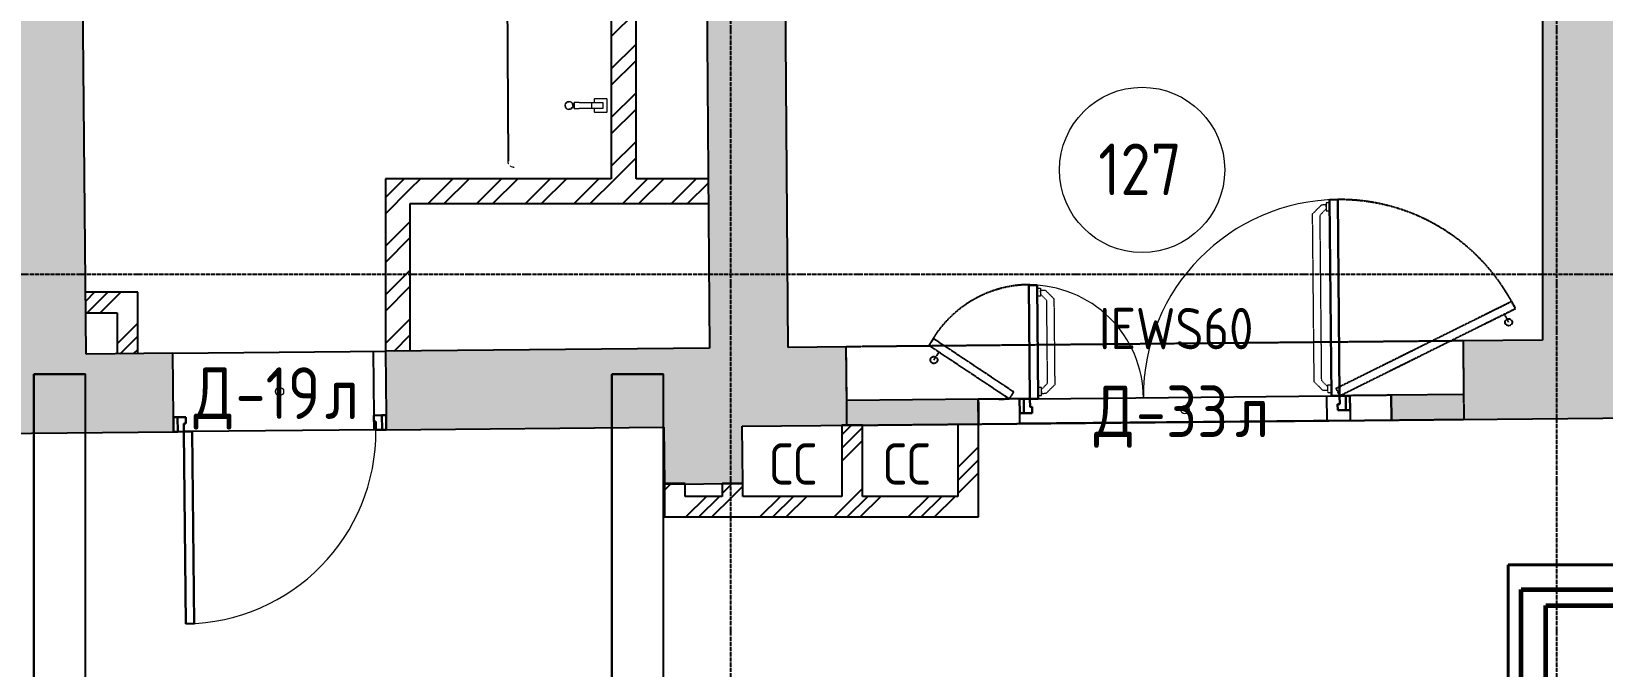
# Model space of a CAD drawing. Header units: millimetres. Extents: x -129048 to 476301, y -5853 to 215316.
# Drawn here: x 39022 to 46632, y 11356 to 14431 of the extents above; entities that cross this region are included whole.
import ezdxf
from ezdxf import colors
from ezdxf.entities.mleader import LeaderData, LeaderLine
from ezdxf.math import Vec2, Vec3

# ---------------------------------------------------------------- set-up
doc = ezdxf.new("R2010")
doc.units = ezdxf.units.MM
for name, pattern in [('ADSK_Линия сетки', [25, 20, -2.5, 0, -2.5]), ('ADSK_Сверху', [4.5, 3, -1.5]), ('ADSK_Снесено', [4.5, 3, -1.5]), ('ADSK_Штриховая_ш2 п1', [3, 2, -1])]:
    doc.linetypes.add(name, pattern=pattern)
for name, color, linetype, lineweight in [('GAZLAITER', 1, 'Continuous', 40), ('Аннотация', 7, 'Continuous', 9), ('Двери', 251, 'Continuous', 18), ('Дренаж', 36, 'Continuous', 40), ('Каркас', 7, 'Continuous', 18), ('Марки дверей', 7, 'Continuous', 20), ('Марки помещений', 7, 'Continuous', 20), ('Сантехника', 251, 'Continuous', 18)]:
    doc.layers.add(name, color=color, linetype=linetype, lineweight=lineweight)
doc.layers.add('Линии', color=7, linetype='Continuous', lineweight=9, true_color=0x00a600)
doc.layers.add('Стены внутренние', color=5, linetype='Continuous', lineweight=18, true_color=0x0000ff)
doc.styles.add('GOST Common_1', font='GOST Common_0.ttf', dxfattribs={"width": 0.9, "height": 200})
doc.styles.add('GOST Common_2', font='GOST Common_0.ttf', dxfattribs={"width": 0.9, "height": 250})
doc.styles.add('PIK', font='isocpeur.ttf', dxfattribs={"width": 0.9, "height": 250})
pattern_1 = [(45, (0, 0), (-179.6051, 179.6051), []), (45, (63.5, 0), (0, 359.2102), []), (45, (-63.5, 0), (0, 359.2102), [])]
pattern_2 = [(45, (0, 0), (-117.8655, 117.8655), []), (45, (78.58, 0), (-117.8655, 117.8655), [])]

# ---------------------------------------------------------------- blocks, each defined once
blk = doc.blocks.new('Раковина с 2-3 кранами для санузла - 500x1800 3 taps-2317887-01 План 1-го этажа маркировочный')
at = {"layer": 'Сантехника'}
for p, q in [((-764.1, 503.1), (-763.2, 503.9)), ((1018.1, 499.1), (1018.9, 498.2)), ((-490, 189.1), (-460, 189.1)), ((-490, 189.1), (-490, 166.1)), ((-460, 189.1), (-490, 189.1)), ((-490, 106.5), (-490, 166.1)), ((-460, 166.1), (-460, 189.1)), ((-460, 166.1), (-460, 106.5)), ((110, 196.6), (140, 196.6)), ((110, 196.6), (110, 173.6)), ((140, 196.6), (110, 196.6)), ((110, 114), (110, 173.6)), ((140, 173.6), (140, 196.6)), ((140, 173.6), (140, 114)), ((710, 204.1), (740, 204.1)), ((710, 204.1), (710, 181.1)), ((740, 204.1), (710, 204.1)), ((710, 121.5), (710, 181.1)), ((740, 181.1), (740, 204.1)), ((740, 181.1), (740, 121.5)), ((-506.8, 91.2), (-506.8, 31.6)), ((-490, 93.1), (-504.9, 93.1)), ((-490, 71.5), (-490, 106.5)), ((-460, 106.5), (-490, 106.5)), ((-460, 106.5), (-460, 71.5)), ((-445.4, 93.1), (-460, 93.1)), ((-443.5, 31.6), (-443.5, 91.2)), ((93.2, 98.7), (93.2, 39.1)), ((110, 100.6), (95.1, 100.6)), ((110, 79), (110, 114)), ((140, 114), (110, 114)), ((110, 59), (110, 79)), ((140, 114), (140, 79)), ((154.6, 100.6), (140, 100.6)), ((140, 79), (140, 59)), ((156.5, 39.1), (156.5, 98.7)), ((693.2, 106.2), (693.2, 46.6)), ((710, 108.1), (695.1, 108.1)), ((710, 86.5), (710, 121.5)), ((740, 121.5), (710, 121.5)), ((710, 66.5), (710, 86.5)), ((740, 121.5), (740, 86.5)), ((754.6, 108.1), (740, 108.1)), ((740, 86.5), (740, 66.5)), ((756.5, 46.6), (756.5, 106.2)), ((-505.3, 30.1), (-445, 30.1)), ((-490, 51.5), (-490, 71.5)), ((-460, 51.5), (-490, 51.5)), ((-460, 71.5), (-460, 51.5)), ((94.7, 37.6), (155, 37.6)), ((140, 59), (110, 59)), ((694.7, 45.1), (755, 45.1)), ((740, 66.5), (710, 66.5))]:
    blk.add_line(p, q, dxfattribs=at)
at = {"layer": 'Сантехника', "flags": 128}
for points in [[(-775, 480), (-775, 481.2), (-774.9, 482.4), (-774.8, 483.6), (-774.6, 484.8), (-774.4, 486), (-774.1, 487.1)], [(-773.5, 489.4), (-773.1, 490.6), (-772.6, 491.7), (-772.1, 492.8), (-771.6, 493.9)], [(-770.4, 495.9), (-769.8, 496.9), (-769.1, 497.9), (-768.3, 498.9), (-767.6, 499.8)], [(-758.1, 507), (-757, 507.5), (-755.9, 508), (-754.7, 508.4)], [(-752.4, 509.1), (-751.3, 509.3), (-750.1, 509.6), (-748.9, 509.7), (-747.7, 509.9), (-746.5, 510), (-745.3, 510), (-745, 510)], [(995, 510), (996.2, 510), (997.4, 509.9), (998.6, 509.8), (999.8, 509.6), (1001, 509.4), (1002.1, 509.1)], [(1004.4, 508.5), (1005.6, 508.1), (1006.7, 507.6), (1007.8, 507.1), (1008.9, 506.6)], [(1010.9, 505.4), (1011.9, 504.8), (1012.9, 504.1), (1013.9, 503.3), (1014.8, 502.6)], [(1022, 493.1), (1022.5, 492), (1023, 490.9), (1023.4, 489.7)], [(1024.1, 487.4), (1024.3, 486.3), (1024.6, 485.1), (1024.7, 483.9), (1024.9, 482.7), (1025, 481.5), (1025, 480.3), (1025, 480)]]:
    blk.add_lwpolyline(points, dxfattribs=at)
at = {"layer": 'Сантехника'}
for centre, radius, start, end in [((-475, 215), 20, 0, 180), ((-475, 215), 18.2, 95.84531, 146.66266), ((-475, 215), 18.2, 85.13096, 94.18327), ((-475, 215), 18.2, 52.75928, 62.71908), ((-475, 215), 18.2, 45, 49.4056), ((125, 222.5), 20, 0, 180), ((125, 222.5), 18.2, 95.84531, 146.66266), ((125, 222.5), 18.2, 85.13096, 94.18327), ((125, 222.5), 18.2, 52.75928, 62.71908), ((125, 222.5), 16.3, 36.87489, 45), ((125, 222.5), 16.3, 36.87489, 45), ((125, 222.5), 18.2, 45, 49.4056), ((125, 222.5), 18.2, 28.98332, 39.73377), ((725, 230), 20, 0, 180), ((725, 230), 20, 180, 360), ((725, 230), 18.2, 165.15778, 180), ((725, 230), 18.2, 180, 191.34075), ((725, 230), 16.3, 175.36727, 180), ((725, 230), 16.3, 175.36727, 180), ((725, 230), 16.3, 180, 198.62064), ((725, 230), 16.3, 180, 198.62064), ((725, 230), 18.2, 95.84531, 146.66266), ((725, 230), 18.2, 85.13096, 94.18327), ((725, 230), 18.2, 52.75928, 62.21388), ((725, 230), 16.3, 36.87489, 45), ((725, 230), 16.3, 36.87489, 45), ((725, 230), 18.2, 45, 49.4056), ((725, 230), 18.2, 28.98332, 39.73377), ((725, 230), 16.3, 0, 18.62064), ((725, 230), 16.3, 0, 18.62064), ((725, 230), 16.3, 355.36727, 360), ((725, 230), 16.3, 355.36727, 360), ((725, 230), 18.2, 345.15778, 360), ((725, 230), 18.2, 0, 11.34075), ((-475, 215), 20, 180, 360), ((-475, 215), 18.2, 165.15778, 180), ((-475, 215), 18.2, 180, 191.34075), ((-475, 215), 16.3, 175.36727, 180), ((-475, 215), 16.3, 175.36727, 180), ((-475, 215), 16.3, 180, 198.62064), ((-475, 215), 16.3, 180, 198.62064), ((-475, 215), 18.2, 208.98332, 219.73377), ((-475, 215), 16.3, 216.87489, 225), ((-475, 215), 16.3, 216.87489, 225), ((-475, 215), 18.2, 225, 229.4056), ((-475, 215), 18.2, 232.75928, 242.71908), ((-475, 215), 18.2, 265.13096, 274.18327), ((-475, 215), 18.2, 275.84531, 326.66266), ((-475, 215), 16.3, 36.87489, 45), ((-475, 215), 16.3, 36.87489, 45), ((-475, 215), 18.2, 28.98332, 39.73377), ((-475, 215), 16.3, 0, 18.62064), ((-475, 215), 16.3, 0, 18.62064), ((-475, 215), 16.3, 355.36727, 360), ((-475, 215), 16.3, 355.36727, 360), ((-475, 215), 18.2, 345.15778, 360), ((-475, 215), 18.2, 0, 11.34075), ((125, 222.5), 20, 180, 360), ((125, 222.5), 18.2, 165.15778, 180), ((125, 222.5), 18.2, 180, 191.34075), ((125, 222.5), 16.3, 175.36727, 180), ((125, 222.5), 16.3, 175.36727, 180), ((125, 222.5), 16.3, 180, 198.62064), ((125, 222.5), 16.3, 180, 198.62064), ((125, 222.5), 18.2, 208.98332, 219.73377), ((125, 222.5), 16.3, 216.87489, 225), ((125, 222.5), 16.3, 216.87489, 225), ((125, 222.5), 18.2, 225, 229.4056), ((125, 222.5), 18.2, 232.75928, 242.71908), ((125, 222.5), 18.2, 265.13096, 274.18327), ((125, 222.5), 18.2, 275.84531, 326.66266), ((125, 222.5), 16.3, 0, 18.62064), ((125, 222.5), 16.3, 0, 18.62064), ((125, 222.5), 16.3, 355.36727, 360), ((125, 222.5), 16.3, 355.36727, 360), ((125, 222.5), 18.2, 345.15778, 360), ((125, 222.5), 18.2, 0, 11.34075), ((725, 230), 18.2, 208.98332, 219.73377), ((725, 230), 16.3, 216.87489, 225), ((725, 230), 16.3, 216.87489, 225), ((725, 230), 18.2, 225, 229.4056), ((725, 230), 18.2, 232.75928, 242.71908), ((725, 230), 18.2, 265.13096, 274.18327), ((725, 230), 18.2, 275.84531, 326.66266), ((-504.9, 91.2), 1.87, 90, 180), ((-504.9, 91.2), 1.87, 120, 150), ((-504.9, 91.2), 1.87, 120, 150), ((-504.9, 91.2), 1.87, 120, 150), ((-445.4, 91.2), 1.87, 0, 90), ((-445.4, 91.2), 1.87, 30, 60), ((-445.4, 91.2), 1.87, 30, 60), ((-445.4, 91.2), 1.87, 30, 60), ((95.1, 98.7), 1.87, 90, 180), ((95.1, 98.7), 1.87, 120, 150), ((95.1, 98.7), 1.87, 120, 150), ((95.1, 98.7), 1.87, 120, 150), ((154.6, 98.7), 1.87, 0, 90), ((154.6, 98.7), 1.87, 30, 60), ((154.6, 98.7), 1.87, 30, 60), ((154.6, 98.7), 1.87, 30, 60), ((695.1, 106.2), 1.87, 90, 180), ((695.1, 106.2), 1.87, 120, 150), ((695.1, 106.2), 1.87, 120, 150), ((695.1, 106.2), 1.87, 120, 150), ((754.6, 106.2), 1.87, 0, 90), ((754.6, 106.2), 1.87, 30, 60), ((754.6, 106.2), 1.87, 30, 60), ((754.6, 106.2), 1.87, 30, 60), ((-505.3, 31.6), 1.49, 180, 270), ((-445, 31.6), 1.49, 270, 360), ((94.7, 39.1), 1.49, 180, 270), ((155, 39.1), 1.49, 270, 360), ((694.7, 46.6), 1.49, 180, 270), ((755, 46.6), 1.49, 270, 360)]:
    blk.add_arc(centre, radius, start, end, dxfattribs=at)
blk = doc.blocks.new('AC_Дверь_Однопольная - Д-19л 1030х2200h-V210-01 План 1-го этажа маркировочный')
at = {"layer": 'Двери', "lineweight": 30}
for p, q in [((465, 1120), (425, 1120)), ((425, 1120), (425, 190)), ((465, 190), (465, 1120)), ((-495, 190), (-515, 190)), ((-515, 190), (-515, 120)), ((-465, 190), (-495, 190)), ((-495, 190), (-495, 120)), ((-495, 120), (-495, 190)), ((-465, 150), (-465, 190)), ((425, 190), (465, 190)), ((495, 190), (465, 190)), ((465, 190), (465, 150)), ((495, 120), (495, 190)), ((515, 190), (495, 190)), ((495, 190), (495, 120)), ((515, 120), (515, 190)), ((-515, 120), (-495, 120)), ((-495, 120), (-455, 120)), ((-455, 150), (-465, 150)), ((-455, 120), (-455, 150)), ((465, 150), (455, 150)), ((455, 150), (455, 120)), ((455, 120), (495, 120)), ((495, 120), (515, 120))]:
    blk.add_line(p, q, dxfattribs=at)
at = {"layer": 'Двери'}
blk.add_arc((465, 190), 930, 90, 180, dxfattribs=at)
blk = doc.blocks.new('AC_Дверь_Двупольная - Д-33л 1500х2200h 2-2309635-01 План 1-го этажа маркировочный')
at = {"layer": 'Двери', "linetype": 'ADSK_Сверху', "lineweight": 9}
for p, q in [((710, 995), (694, 995)), ((694, 995), (694, 956.5)), ((670.3, 984.5), (627.5, 941.7)), ((627.5, 128.4), (627.5, 941.7)), ((694, 965.7), (663.9, 935.6)), ((663.9, 134.4), (663.9, 935.6)), ((694, 984.5), (670.3, 984.5)), ((694, 975.8), (694, 984.5)), ((694, 956.5), (710, 956.5)), ((-710, 595), (-694, 595)), ((-694, 556.5), (-710, 556.5)), ((-694, 595), (-694, 556.5)), ((-694, 575.8), (-694, 584.5)), ((-694, 584.5), (-670.3, 584.5)), ((-694, 565.7), (-663.9, 535.6)), ((-670.3, 584.5), (-627.5, 541.7)), ((-663.9, 134.4), (-663.9, 535.6)), ((-627.5, 128.4), (-627.5, 541.7)), ((-694, 113.5), (-710, 113.5)), ((-694, 104.3), (-663.9, 134.4)), ((-694, 75), (-694, 113.5)), ((-694, 94.3), (-694, 85.6)), ((-694, 85.6), (-670.3, 85.6)), ((-670.3, 85.6), (-627.5, 128.4)), ((670.3, 85.6), (627.5, 128.4)), ((694, 104.3), (663.9, 134.4)), ((694, 85.6), (670.3, 85.6)), ((694, 75), (694, 113.5)), ((694, 113.5), (710, 113.5)), ((-710, 75), (-694, 75)), ((710, 75), (694, 75))]:
    blk.add_line(p, q, dxfattribs=at)
at = {"layer": 'Двери', "lineweight": 30}
for p, q in [((750, 1010), (710, 1010)), ((710, 1010), (710, 60)), ((750, 60), (750, 1010)), ((-750, 610), (-710, 610)), ((-750, 60), (-750, 610)), ((-710, 610), (-710, 60)), ((-800, 60), (-780, 60)), ((-800, -10), (-800, 60)), ((-780, 60), (-750, 60)), ((-780, -10), (-780, 60)), ((-780, 60), (-780, -10)), ((-710, 60), (-750, 60)), ((-750, 60), (-750, 20)), ((-750, 20), (-740, 20)), ((-740, 20), (-740, -10)), ((710, 60), (750, 60)), ((750, 20), (740, 20)), ((740, 20), (740, -10)), ((780, 60), (750, 60)), ((750, 60), (750, 20)), ((780, -10), (780, 60)), ((800, 60), (780, 60)), ((780, 60), (780, -10)), ((800, -10), (800, 60)), ((-780, -10), (-800, -10)), ((-740, -10), (-780, -10)), ((740, -10), (780, -10)), ((780, -10), (800, -10))]:
    blk.add_line(p, q, dxfattribs=at)
at = {"layer": 'Двери'}
for centre, radius, start, end in [((750, 60), 950, 90, 180), ((-750, 60), 550, 360, 90)]:
    blk.add_arc(centre, radius, start, end, dxfattribs=at)
blk = doc.blocks.new('ADSK_Марка_Помещение_ОдноЗначение - Номер-247393-01 План 1-го этажа маркировочный')
at = {"layer": 'Марки помещений'}
blk.add_circle((0, 0), 4, dxfattribs=at)
blk = doc.blocks.new('ADSK_Марка_Дверь - Марка типа и комментарии-2020407-01 План 1-го этажа маркировочный')
at = {"layer": 'Марки дверей', "lineweight": 9}
blk.add_circle((0, 0), 0.2, dxfattribs=at)

msp = doc.modelspace()

# ---------------------------------------------------------------- hatches: boundary and pattern name
at = {"layer": 'Стены внутренние', "lineweight": 25, "true_color": 0x636466}
for points in [[(38780.55074, 12484.2784), (39290.5273, 12489.16752), (39214.53835, 20424.05859), (38704.51496, 20424.05859), (38780.51674, 12487.82891)], [(42306.56883, 12898.09966), (42686.55222, 12901.74254), (42630.33859, 20425.47813), (42250.3492, 20422.63904), (42295.70789, 14351.74901)], [(46339.85223, 12936.76658), (46719.85223, 12940.40963), (46719.85223, 20395.02004), (46543.2121, 20395.83561), (46543.2121, 20424.05859), (46339.85223, 20424.05859), (46339.85223, 13592.30044)], [(42087.67604, 12239.15619), (42467.65631, 12243.02876), (42464.83763, 12519.59951), (42084.85502, 12515.95663)]]:
    msp.add_hatch(color=251, dxfattribs=at).paths.add_polyline_path(points)
h = msp.add_hatch(dxfattribs=at)
h.set_pattern_fill('FP_2', color=251, style=0, pattern_type=2)
h.set_pattern_definition(pattern_2)
h.paths.add_polyline_path([(41950.3492, 13718.09966), (41950.345, 15602.96205), (41830.3492, 15602.96205), (41830.3492, 13718.09966)])
h = msp.add_hatch(dxfattribs=at)
h.set_pattern_fill('FP_2', color=251, style=0, pattern_type=2)
h.set_pattern_definition(pattern_2)
h.paths.add_polyline_path([(40736.56883, 12883.04813), (40856.56883, 12884.19856), (40856.56883, 13718.09966), (40736.56883, 13718.09966), (40736.56883, 12898.09966)])
h = msp.add_hatch(dxfattribs=at)
h.set_pattern_fill('FP_2', color=251, style=0, pattern_type=2)
h.set_pattern_definition(pattern_2)
h.paths.add_polyline_path([(41456.11737, 13598.09966), (42301.33878, 13598.09966), (42300.4422, 13718.09966), (40856.56883, 13718.09966), (40856.56883, 13598.09966), (41177.43389, 13598.09966)])
h = msp.add_hatch(dxfattribs=at)
h.set_pattern_fill('FP_3', color=251, style=0, pattern_type=2)
h.set_pattern_definition(pattern_1)
h.paths.add_polyline_path([(39436.88838, 13069.1501), (39436.88838, 13169.1501), (39284.01541, 13169.1501), (39284.97307, 13069.1501), (39286.88838, 13069.1501)])
h = msp.add_hatch(dxfattribs=at)
h.set_pattern_fill('FP_3', color=251, style=0, pattern_type=2)
h.set_pattern_definition(pattern_1)
h.paths.add_polyline_path([(39436.88838, 12870.58814), (39536.88838, 12871.54684), (39536.88838, 13169.1501), (39436.88838, 13169.1501), (39436.88838, 12871.54684)])
h = msp.add_hatch(color=251, dxfattribs=at)
h.paths.add_polyline_path([(45959.45281, 12553.10225), (46823.70699, 12561.38782), (46821.32779, 12809.558), (46819.96735, 12809.558), (46820.06411, 12941.37036), (45955.80993, 12933.08478), (45958.30243, 12673.09673)])
h.paths.add_polyline_path([(48926.81509, 12581.55023), (49367.53661, 12585.77541), (49367.00006, 12965.78773), (48925.57728, 12961.55583), (48926.80133, 12585.77541)])
h = msp.add_hatch(color=251, dxfattribs=at)
h.paths.add_polyline_path([(39290.5273, 12489.16752), (39710.25904, 12493.19147), (39706.61616, 12873.17401), (39286.88838, 12869.1501), (39289.0411, 12644.35961)])
h.paths.add_polyline_path([(40740.21171, 12503.06559), (42971.86011, 12524.46031), (42968.21723, 12904.44285), (40736.56883, 12883.04813), (40739.54066, 12573.06237)])
h = msp.add_hatch(color=251, dxfattribs=at)
h.paths.add_polyline_path([(42971.86011, 12524.46031), (43609.05823, 12530.56911), (43607.90784, 12650.56359), (42970.71064, 12644.35961)])
h.paths.add_polyline_path([(45608.96632, 12549.74215), (45959.45281, 12553.10225), (45958.30243, 12673.09673), (45607.81594, 12669.73663), (45608.93411, 12553.10225)])
h = msp.add_hatch(dxfattribs=at)
h.set_pattern_fill('FP_3', color=251, style=0, pattern_type=2)
h.set_pattern_definition(pattern_1)
h.paths.add_polyline_path([(42971.86011, 12180.45314), (43046.96228, 12180.45314), (43046.96228, 12524.70097), (42946.96228, 12524.22162), (42946.96228, 12180.45314), (42970.70973, 12180.45314)])
h = msp.add_hatch(dxfattribs=at)
h.set_pattern_fill('FP_3', color=251, style=0, pattern_type=2)
h.set_pattern_definition(pattern_1)
h.paths.add_polyline_path([(43608.48304, 12080.45314), (43608.48304, 12530.56359), (43508.48304, 12529.6049), (43508.48304, 12080.45314), (43595.8119, 12080.45314)])
h = msp.add_hatch(dxfattribs=at)
h.set_pattern_fill('FP_3', color=251, style=0, pattern_type=2)
h.set_pattern_definition(pattern_1)
h.paths.add_polyline_path([(42087.63649, 12080.45314), (42187.63649, 12080.45314), (42187.63649, 12240.17493), (42087.67604, 12239.15619), (42087.63649, 12180.45314)])
h = msp.add_hatch(dxfattribs=at)
h.set_pattern_fill('FP_3', color=251, style=0, pattern_type=2)
h.set_pattern_definition(pattern_1)
h.paths.add_polyline_path([(43508.48304, 12080.45314), (43508.48304, 12180.45314), (42187.63649, 12180.45314), (42187.63649, 12080.45314), (43406.90172, 12080.45314)])
h = msp.add_hatch(dxfattribs=at)
h.set_pattern_fill('FP_3', color=251, style=0, pattern_type=2)
h.set_pattern_definition(pattern_1)
h.paths.add_polyline_path([(42467.65622, 12180.45314), (42467.65622, 12243.02876), (42367.65622, 12242.00961), (42367.65622, 12180.45314), (42464.83763, 12180.45314)])

# ---------------------------------------------------------------- linework, layer by layer
at = {"linetype": 'ADSK_Линия сетки', "lineweight": 25}
for p, q in [((46409.91035, -4984.78696), (46409.91035, 44534.78674)), ((42409.91035, -4984.78696), (42409.91035, 21668.8012)), ((-11086.22475, 13256.78828), (57141.71826, 13256.78828))]:
    msp.add_line(p, q, dxfattribs=at)
at = {"color": 251, "lineweight": 25, "true_color": 0x636466}
msp.add_line((41320.91851, 15549.96232), (41330.3492, 13802.96205), dxfattribs=at)
at = {"layer": 'GAZLAITER', "lineweight": 60, "ltscale": 10}
for p, q in [((46236.88782, 5241.14831), (46236.88782, 11729.45666)), ((46236.88782, 11729.45666), (48418.66957, 11729.45666))]:
    msp.add_line(p, q, dxfattribs=at)
at = {"layer": 'GAZLAITER', "color": 5, "lineweight": 60, "ltscale": 10}
for p, q in [((46356.88649, 5241.14831), (46356.88649, 11652.57568)), ((46356.88649, 11652.57568), (48462.25925, 11652.57568))]:
    msp.add_line(p, q, dxfattribs=at)
at = {"layer": 'Дренаж'}
for p, q in [((46173.96283, 5241.14831), (46173.96283, 11849.49928)), ((46173.96283, 11849.49928), (48397.05515, 11849.49928))]:
    msp.add_line(p, q, dxfattribs=at)
at = {"layer": 'Каркас', "color": 251, "linetype": 'ADSK_Сверху', "lineweight": 25, "true_color": 0x636466}
for p, q in [((39033.47939, 12772.44475), (39283.47939, 12772.44475)), ((39283.47939, 12772.44475), (39033.47939, 12772.44475)), ((39033.47939, 12772.44475), (39033.47939, 8926.99739)), ((39033.47939, 8926.99739), (39033.47939, 12772.44475)), ((39283.47939, 8926.99739), (39283.47939, 12772.44475)), ((39283.47939, 8926.99739), (39283.47939, 12772.44475)), ((41833.47939, 12772.44475), (42083.47939, 12772.44475)), ((42083.47939, 12772.44475), (41833.47939, 12772.44475)), ((41833.47939, 12772.44475), (41833.47939, 8926.99739)), ((41833.47939, 8926.99739), (41833.47939, 12772.44475)), ((42083.47939, 10732.35753), (42083.47939, 12772.44475)), ((42083.47939, 10732.35753), (42083.47939, 12772.44475))]:
    msp.add_line(p, q, dxfattribs=at)
at = {"layer": 'Линии', "color": 251, "linetype": 'ADSK_Штриховая_ш2 п1', "lineweight": 25, "true_color": 0x636466}
for p, q in [((45340.09767, 12703.15847), (46191.20899, 13125.1887)), ((45357.86736, 12667.3222), (46208.97868, 13089.35244)), ((46191.20899, 13125.1887), (46208.97868, 13089.35244)), ((46176.64864, 13023.09288), (46156.65774, 13063.40868)), ((43369.25174, 12910.47398), (43391.40201, 12943.78112)), ((43780.09116, 12685.29091), (43391.40201, 12943.78112)), ((43757.94089, 12651.98377), (43369.25174, 12910.47398)), ((43392.96111, 12840.66406), (43417.88016, 12878.13459)), ((43707.94318, 12651.50444), (43757.94089, 12651.98377)), ((43757.94089, 12651.98377), (43780.09116, 12685.29091)), ((45340.09767, 12703.15847), (45357.86736, 12667.3222)), ((45357.86736, 12667.3222), (45407.86507, 12667.80153))]:
    msp.add_line(p, q, dxfattribs=at)
at = {"layer": 'Линии', "color": 251, "lineweight": 25, "true_color": 0x636466}
msp.add_line((45357.35944, 12740.0296), (45357.35944, 12713.71614), dxfattribs=at)
at = {"layer": 'Линии', "color": 251, "linetype": 'ADSK_Штриховая_ш2 п1', "lineweight": 25, "true_color": 0x636466}
for centre in [(46176.64864, 13023.09288), (43392.96111, 12840.66406)]:
    msp.add_circle(centre, 17, dxfattribs=at)
for centre, radius, start, end in [((45357.86736, 12667.3222), 950, 26.374874835, 90.612323889), ((43857.90458, 12652.9603), 552.35396, 90, 152.21135405)]:
    msp.add_arc(centre, radius, start, end, dxfattribs=at)
at = {"layer": 'Стены внутренние', "color": 251, "lineweight": 25, "true_color": 0x636466}
for p, q in [((39286.88838, 12869.1501), (39214.53835, 20424.05859)), ((42250.3492, 20422.63904), (42306.56883, 12898.09966)), ((42686.55222, 12901.74254), (42630.33859, 20425.47813)), ((46339.85223, 20424.05859), (46339.85223, 12936.76658)), ((41830.3492, 15602.96205), (41830.3492, 13718.09966)), ((41950.3492, 13718.09966), (41950.3492, 15602.96205)), ((40736.56883, 13718.09966), (40736.56883, 12883.04813)), ((41830.3492, 13718.09966), (40736.56883, 13718.09966)), ((42300.4422, 13718.09966), (41950.3492, 13718.09966)), ((40856.56883, 12884.19856), (40856.56883, 13598.09966)), ((40856.56883, 13598.09966), (42301.33878, 13598.09966)), ((39536.88838, 13169.1501), (39284.01541, 13169.1501)), ((39536.88838, 12871.54684), (39536.88838, 13169.1501)), ((39284.97307, 13069.1501), (39436.88838, 13069.1501)), ((39436.88838, 13069.1501), (39436.88838, 12870.58814)), ((46339.85223, 12936.76658), (45955.80993, 12933.08478)), ((39706.61616, 12873.17401), (39286.88838, 12869.1501)), ((39706.61616, 12873.17401), (40736.56883, 12883.04813)), ((39709.58799, 12563.18826), (39706.61616, 12873.17401)), ((40676.87566, 12882.47585), (40679.84748, 12572.4901)), ((42306.56883, 12898.09966), (40736.56883, 12883.04813)), ((40736.56883, 12883.04813), (40739.54066, 12573.06237)), ((42968.21723, 12904.44285), (42686.55222, 12901.74254)), ((42970.70973, 12644.4548), (42968.21723, 12904.44285)), ((45955.80993, 12933.08478), (45958.30243, 12673.09673)), ((43607.90784, 12650.56359), (42970.70973, 12644.4548)), ((43609.05823, 12530.56911), (43607.90784, 12650.56359)), ((43897.89452, 12653.34368), (45317.82927, 12666.95654)), ((45296.88416, 12546.75023), (45295.73378, 12666.74471)), ((45958.30243, 12673.09673), (45607.81594, 12669.73663)), ((45607.81594, 12669.73663), (45608.96632, 12549.74215)), ((45608.96632, 12549.74215), (46823.70699, 12561.38782)), ((38780.55074, 12484.2784), (39710.25904, 12493.19147)), ((40690.21401, 12502.58626), (39800.25491, 12494.05426)), ((40680.13508, 12542.49148), (40680.51854, 12502.49331)), ((40740.21171, 12503.06559), (42084.85502, 12515.95663)), ((42084.85502, 12515.95663), (42087.67604, 12239.15619)), ((42464.83763, 12519.59951), (43609.05823, 12530.56911)), ((42467.65631, 12243.02876), (42464.83763, 12519.59951)), ((42946.96228, 12524.70097), (42946.96228, 12180.45314)), ((43046.96228, 12524.70097), (42946.96228, 12524.70097)), ((43046.96228, 12180.45314), (43046.96228, 12524.70097)), ((43508.48304, 12529.6049), (43508.48304, 12180.45314)), ((43608.48304, 12080.45314), (43608.48304, 12530.56359)), ((45408.97551, 12547.82484), (43809.04904, 12532.48641)), ((42187.63649, 12243.03715), (42087.63649, 12243.03715)), ((42087.63649, 12243.03715), (42087.63649, 12080.45314)), ((42087.67604, 12239.15619), (42467.65631, 12243.02876)), ((42187.63649, 12180.45314), (42187.63649, 12243.03715)), ((42367.65622, 12180.45314), (42187.63649, 12180.45314)), ((42467.65622, 12243.03715), (42367.65622, 12243.03715)), ((42367.65622, 12243.03715), (42367.65622, 12180.45314)), ((42467.65622, 12180.45314), (42467.65622, 12243.03715)), ((42946.96228, 12180.45314), (42467.65622, 12180.45314)), ((43508.48304, 12180.45314), (43046.96228, 12180.45314)), ((42087.63649, 12080.45314), (43608.48304, 12080.45314))]:
    msp.add_line(p, q, dxfattribs=at)
at = {"layer": 'Стены внутренние', "color": 251, "linetype": 'ADSK_Сверху', "lineweight": 25, "true_color": 0x636466}
for p, q in [((45955.80993, 12933.08478), (42968.21723, 12904.44285)), ((42971.86011, 12524.46031), (42968.21723, 12904.44285)), ((45955.80993, 12933.08478), (45959.45281, 12553.10225)), ((42971.86011, 12524.46031), (45959.45281, 12553.10225))]:
    msp.add_line(p, q, dxfattribs=at)
at = {"layer": 'Стены внутренние', "color": 251, "linetype": 'ADSK_Снесено', "lineweight": 25, "true_color": 0x636466}
for p, q in [((43807.89865, 12652.4809), (43607.90784, 12650.56359)), ((43607.90784, 12650.56359), (43609.05823, 12530.56911)), ((45607.81594, 12669.73663), (45407.82513, 12667.81933)), ((45608.96632, 12549.74215), (45607.81594, 12669.73663)), ((43809.04904, 12532.48641), (43808.56971, 12582.48411)), ((45408.49619, 12597.82254), (45408.97551, 12547.82484)), ((43609.05823, 12530.56911), (43809.04904, 12532.48641)), ((45408.97551, 12547.82484), (45608.96632, 12549.74215))]:
    msp.add_line(p, q, dxfattribs=at)

# ---------------------------------------------------------------- block references
at = {"layer": 'Двери', "color": 251, "linetype": 'ADSK_Сверху', "lineweight": 25, "true_color": 0x636466, "rotation": 0.5492755352822799}
msp.add_blockref('AC_Дверь_Двупольная - Д-33л 1500х2200h 2-2309635-01 План 1-го этажа маркировочный', (44608.43708, 12600.15287), dxfattribs=at)
at = {"layer": 'Двери', "color": 251, "lineweight": 25, "true_color": 0x636466, "rotation": 180.5492755352822}
msp.add_blockref('AC_Дверь_Однопольная - Д-19л 1030х2200h-V210-01 План 1-го этажа маркировочный', (40223.41394, 12688.1198), dxfattribs=at)
at = {"layer": 'Марки дверей', "color": 251, "lineweight": 25, "true_color": 0x636466, "xscale": 99.99999999999993, "yscale": 99.99999999999993, "zscale": 99.99999999999993}
for p in [(40223.41394, 12688.1198), (44608.43708, 12600.15287)]:
    msp.add_blockref('ADSK_Марка_Дверь - Марка типа и комментарии-2020407-01 План 1-го этажа маркировочный', p, dxfattribs=at)
at = {"layer": 'Марки помещений', "color": 251, "lineweight": 25, "true_color": 0x636466, "xscale": 99.99999999999993, "yscale": 99.99999999999993, "zscale": 99.99999999999993}
msp.add_blockref('ADSK_Марка_Помещение_ОдноЗначение - Номер-247393-01 План 1-го этажа маркировочный', (44401.23062, 13761.12831), dxfattribs=at)
at = {"layer": 'Сантехника', "color": 251, "lineweight": 25, "true_color": 0x636466, "rotation": 90}
msp.add_blockref('Раковина с 2-3 кранами для санузла - 500x1800 3 taps-2317887-01 План 1-го этажа маркировочный', (41840.3492, 14547.96205), dxfattribs=at)

# ---------------------------------------------------------------- texts
at = {"layer": 'Аннотация', "color": 251, "lineweight": 25, "true_color": 0x636466, "char_height": 200, "width": 317.46825, "attachment_point": 1, "style": 'GOST Common_1'}
for insert in [(42597.31792, 12437.21244), (43147.31792, 12437.21244)]:
    msp.add_mtext('СС', dxfattribs=dict(at, insert=insert))
at = {"layer": 'Марки дверей', "color": 251, "lineweight": 25, "true_color": 0x636466, "attachment_point": 1}
for s, insert, char_height, width, style in [('IEWS60', (44192.45781, 13092.56687), 200, 966.835125, 'GOST Common_1'), ('\\fGOST Common|b0|i0|c204|p34|;\\W.9;Д', (39807.43466, 12805.13289), 250, 245.316375, 'GOST Common_2'), ('-19', (40009.84091, 12805.13289), 250, 526.7086875, 'GOST Common_2'), ('\\fGOST Common|b0|i0|c204|p34|;\\W.9;л', (40444.41904, 12805.13289), 250, 194.8100625, 'GOST Common_2'), ('\\fGOST Common|b0|i0|c204|p34|;\\W.9;Д', (44168.60781, 12717.16596), 250, 245.316375, 'GOST Common_2'), ('-33', (44371.01406, 12717.16596), 250, 584.4301875, 'GOST Common_2'), ('\\fGOST Common|b0|i0|c204|p34|;\\W.9;л', (44853.21718, 12717.16596), 250, 194.8100625, 'GOST Common_2')]:
    msp.add_mtext(s, dxfattribs=dict(at, insert=insert, char_height=char_height, width=width, style=style))
at = {"layer": 'Марки помещений', "color": 251, "lineweight": 25, "true_color": 0x636466, "insert": (44188.82336, 13888.85338), "char_height": 250, "width": 526.7086875, "attachment_point": 1, "style": 'GOST Common_2'}
msp.add_mtext('127', dxfattribs=at)

# ---------------------------------------------------------------- leaders
at = {"layer": 'GAZLAITER', "color": 18, "lineweight": 25, "ltscale": 10, "true_color": 0x000000}
ml = msp.add_multileader_mtext('Standard', dxfattribs=at)
ml.set_content('{\\C256;\\c0;Шахта3 200х200}', color=2, style='PIK')
ml.set_leader_properties()
ml.build(insert=Vec2(0, 0))
ml.multileader.update_dxf_attribs({"text_left_attachment_type": 6, "text_right_attachment_type": 6, "dogleg_length": 0.36, "arrow_head_size": 0.18})
ctx = ml.context
ctx.base_point, ctx.char_height, ctx.arrow_head_size, ctx.landing_gap_size, ctx.plane_origin = Vec3(45818.73812, 14755.15215), 250, 0.18, 0.09, Vec3(49100.95729, 13761.45133)
ctx.left_attachment, ctx.right_attachment, ctx.text_align_type = 6, 6, 2
notes = []
notes.append((ctx, [(1, (1, 1, 0), (48114.27812, 14755.15215), (-1, 0), 0.36, [(0, [(49100.95729, 14090.64037)], 0, [])])]))
ctx.mtext.insert, ctx.mtext.alignment, ctx.mtext.flow_direction = Vec3(48113.82812, 15055.15215), 3, 5
for ctx, leaders in notes:
    for number, flags, end, landing, length, lines in leaders:
        leader = LeaderData()
        leader.index, (leader.has_last_leader_line, leader.has_dogleg_vector, leader.attachment_direction) = number, flags
        leader.last_leader_point, leader.dogleg_vector, leader.dogleg_length = Vec3(end), Vec3(landing), length
        for number, points, colour, breaks in lines:
            line = LeaderLine()
            line.index, line.vertices, line.color, line.breaks = number, Vec3.list(points), colors.encode_raw_color(colour), breaks
            leader.lines.append(line)
        ctx.leaders.append(leader)

doc.saveas('drawing.dxf')
